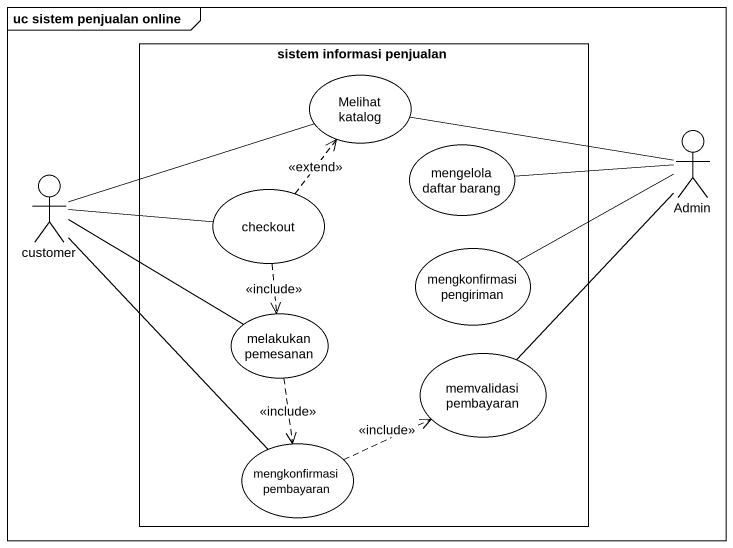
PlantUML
@startuml
mainframe uc sistem penjualan online
rectangle "sistem informasi penjualan" as sistem_informasi_penjualan {
  usecase "Melihat katalog" as Melihat_katalog
  usecase "mengelola daftar barang" as mengelola_daftar_barang
  usecase checkout
  usecase "mengkonfirmasi pengiriman" as mengkonfirmasi_pengiriman
  usecase "melakukan pemesanan" as melakukan_pemesanan
  usecase "memvalidasi pembayaran" as memvalidasi_pembayaran
  usecase "mengkonfirmasi pembayaran" as mengkonfirmasi_pembayaran
}
actor Admin
actor customer
Admin -left- Melihat_katalog
Admin -left- mengelola_daftar_barang
Admin -left- mengkonfirmasi_pengiriman
Admin -- memvalidasi_pembayaran
customer -right- Melihat_katalog
customer -right- checkout
customer -right- melakukan_pemesanan
customer -- mengkonfirmasi_pembayaran
checkout .up.> Melihat_katalog : <<extend>>
checkout ..> melakukan_pemesanan : <<include>>
melakukan_pemesanan ..> mengkonfirmasi_pembayaran : <<include>>
mengkonfirmasi_pembayaran .right.> memvalidasi_pembayaran : <<include>>
@enduml
